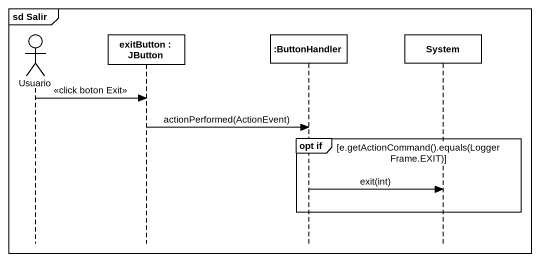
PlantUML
@startuml
mainframe sd Salir
hide footbox
actor Usuario
participant "exitButton : JButton" as exitButton
participant ":ButtonHandler" as ButtonHandler
participant System

Usuario -> exitButton : <<click boton Exit>>
exitButton -> ButtonHandler : actionPerformed(ActionEvent)
group opt if [e.getActionCommand().equals(LoggerFrame.EXIT)]
  ButtonHandler -> System : exit(int)
end
@enduml
